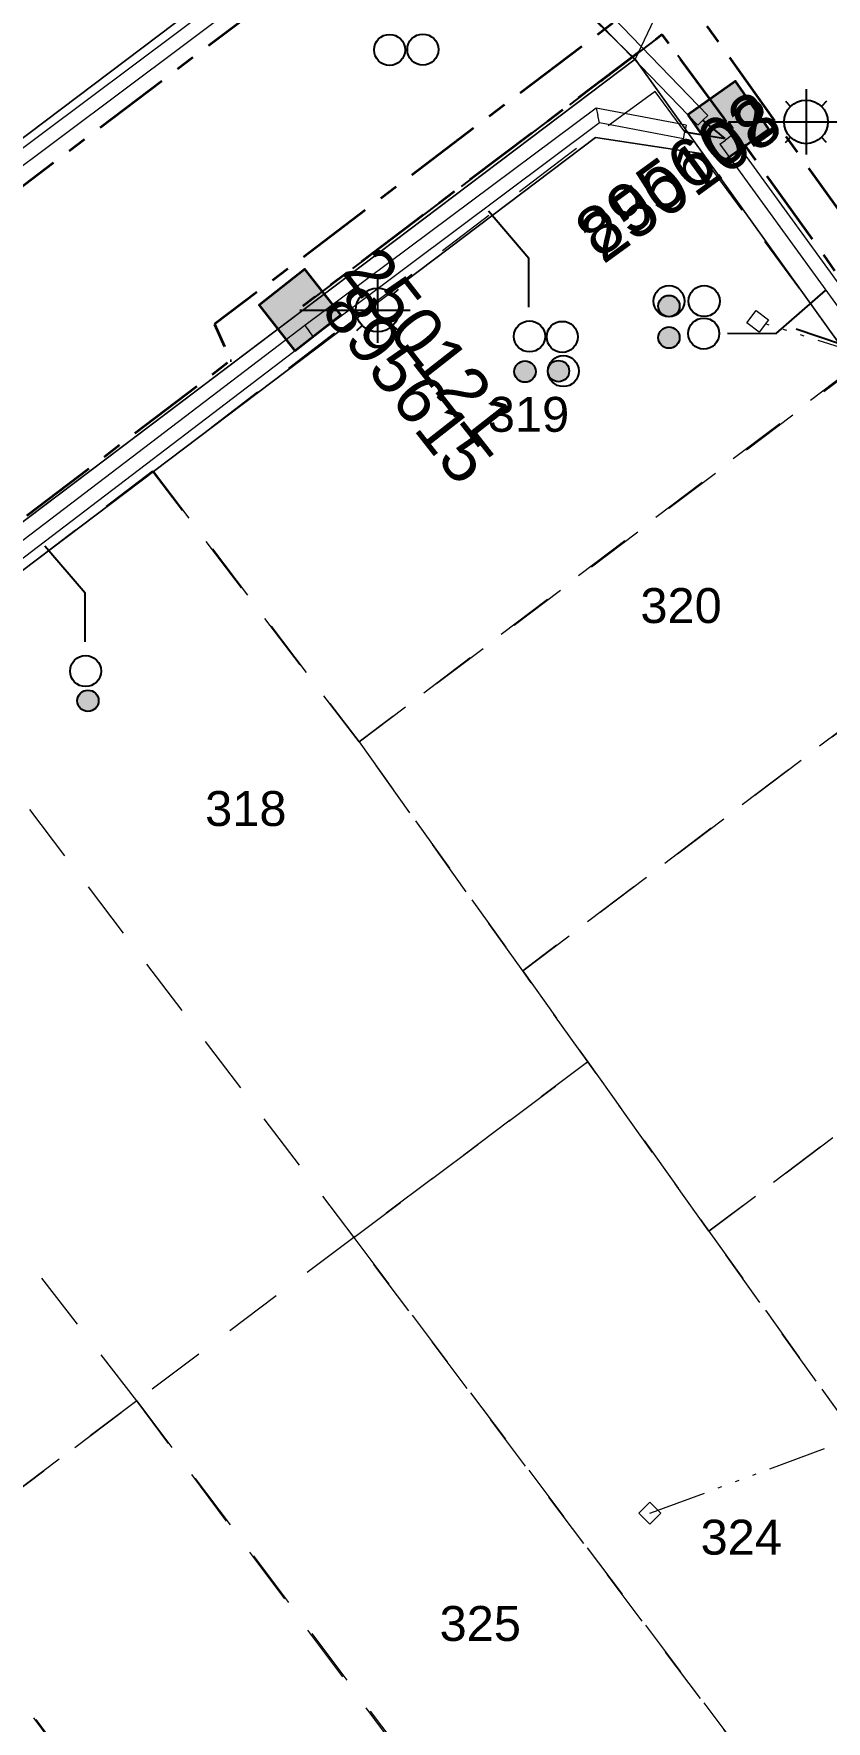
# Model space of a CAD drawing. Header units: metres. Extents: x 308278 to 310511, y 6271134 to 6272874.
# Drawn here: x 309176.2 to 309217.1, y 6272390.4 to 6272477.3 of the extents above; entities that cross this region are included whole.
import ezdxf
from ezdxf.enums import TextEntityAlignment as Align

# ---------------------------------------------------------------- set-up
doc = ezdxf.new("R2010")
doc.units = ezdxf.units.M
doc.set_wipeout_variables(frame=1)
for name, pattern in [('Cable Exist UG', [7, 4, -1, 1, -1]), ('Dash', [5, 3, -2]), ('DOT', [6.35, 0, -6.35]), ('PHANTOMX2', [6.6, 3, -0.75, 0.2, -0.75, 0.2, -0.75, 0.2, -0.75])]:
    doc.linetypes.add(name, pattern=pattern)
doc.layers.get('0').update_dxf_attribs({"color": 6})
for name, color, linetype, lineweight in [('_User Miscellaneous1', 30, 'Continuous', 13), ('_User_LV_Exist', 5, 'Continuous', 35), ('_User_SL_Exist', 4, 'Continuous', 35), ('Cadastre Developer_SP_EXT', 98, 'Continuous', 15), ('Cadastre Land Parcels_SP_EXT', 118, 'Continuous', 15), ('Cadastre Roads_SP_EXT', 218, 'Continuous', 15), ('Mains_LV_SL_EXT', 135, 'Continuous', 25), ('Services_SP_EXT', 42, 'PHANTOMX2', 20)]:
    doc.layers.add(name, color=color, linetype=linetype, lineweight=lineweight)
for name, color, linetype in [('Duct_SP_EXT', 30, 'Continuous'), ('Equip_SP_SL_EXT', 7, 'Continuous'), ('SupportsUG_SP_LV_SL_EXT', 7, 'Continuous'), ('Trench_SP_EXT', 7, 'Continuous')]:
    doc.layers.add(name, color=color, linetype=linetype)
doc.styles.add('COLUMN_LABEL', font='arial.ttf', dxfattribs={"height": 2})
doc.styles.add('iecARIAL', font='arial.ttf', dxfattribs={"height": 2})
doc.styles.add('POLE_LABEL', font='arial.ttf', dxfattribs={"height": 2})
doc.styles.add('SL_LABEL', font='arial.ttf', dxfattribs={"height": 2})
doc.styles.get("Standard").update_dxf_attribs({"font": 'arial.ttf'})

# ---------------------------------------------------------------- blocks, each defined once
blk = doc.blocks.new('COLUMN_EXT')
blk.add_hatch(color=256).paths.add_polyline_path([(1.5, -1.5), (1.5, 1.5), (-1.5, 1.5), (-1.5, -1.5)])
blk.add_lwpolyline([(1.5, 1.5), (-1.5, 1.5), (-1.5, -1.5), (1.5, -1.5)], close=True)
at = {"flags": 9}
for tag, p in [('SUBURB', (-1.813, 1.8)), ('NOTES', (-1.813, 2)), ('STREETNAME', (-1.813, 1.6)), ('LOCATION', (-1.813, 1.4)), ('LEGEND', (-1.813, 1.2)), ('USAGE', (-1.813, 1)), ('STATE', (-1.813, 0.8)), ('COLUMN_TYPE', (-1.813, 0.4)), ('OWNED_BY', (-1.813, 0.6))]:
    blk.add_attdef(tag, text='', height=0.2, rotation=180, dxfattribs=at).set_placement(p, align=Align.MIDDLE_LEFT)
at = {"flags": 1}
blk.add_attdef('Z', (-1.813, 2.351), '', height=0.2, rotation=180, dxfattribs=at)
at = {"flags": 9}
for tag, style, p in [('STRUCTURE_PLANT_NUMBER', 'POLE_LABEL', (-1.813, -0.031)), ('STREET_CODE', 'COLUMN_LABEL', (-1.813, 0.2))]:
    blk.add_attdef(tag, text='', height=0.2, rotation=180, dxfattribs=dict(at, style=style)).set_placement(p, align=Align.MIDDLE_LEFT)
at = {"style": 'COLUMN_LABEL', "width": 0.9, "flags": 8}
blk.add_attdef('ASSET_NUM', text='', height=2, rotation=270, dxfattribs=at).set_placement((2, -4), align=Align.MIDDLE_LEFT)
blk = doc.blocks.new('DUCT_EXT')
blk.add_circle((0, 0.8), 0.8)
at = {"flags": 1}
blk.add_attdef('Z', (0, 0), '', height=0.2, dxfattribs=at)
at = {"flags": 9}
for tag, p in [('DUCT_CODE', (0, 0)), ('XSECT_TYPE', (0, -0.2)), ('STATE', (0, -0.6)), ('FB_REFERENCE', (0, -0.4)), ('NOTES', (0, -0.8))]:
    blk.add_attdef(tag, text='', height=0.2, dxfattribs=at).set_placement(p, align=Align.MIDDLE_LEFT)
blk = doc.blocks.new('*U479')
at = {"transparency": 33554687, "flags": 9}
for tag, p in [('LRATECODE', (-7.4, 0)), ('LOUTREACHVOCAB', (-7.2, 0)), ('LOUTREACH', (-7, 0)), ('LANTNUMBER', (-6.6, 0)), ('LNEW', (-6.4, 0)), ('LMASTVOCAB', (-6.2, 0)), ('LMAST', (-6, 0)), ('LLAMPVOCAB', (-5.8, 0)), ('LLAMP', (-5.6, 0)), ('LEXIST', (-5.4, 0)), ('LCHARGE3PERCENT', (-5.2, 0)), ('LCHARGE3', (-5, 0)), ('LCHARGE2PERCENT', (-4.8, 0)), ('LCHARGE2', (-4.6, 0)), ('LCHARGE1PERCENT', (-4.4, 0)), ('LCHARGE1', (-4.2, 0)), ('LCATEGORY', (-4, 0)), ('LBRACKETVOCAB', (-3.8, 0)), ('LBRACKET', (-3.6, 0)), ('LKINGHEIGHT', (-3.4, 0)), ('CREPLACE', (-3.2, 0)), ('CREMOVE', (-3, 0)), ('CNUMBER', (-2.8, 0)), ('CNEW', (-2.6, 0)), ('CEXIST', (-2.4, 0)), ('USAGE', (-2.2, 0)), ('STATE', (-2, 0)), ('OWNED_BY', (-1.8, 0)), ('ORIENTATION', (-1.6, 0)), ('OPERATING_VOLTAGE', (-1.4, 0)), ('NO_PHASES', (-1.2, 0)), ('LANTERN_TYPE', (-1, 0)), ('LANTERN_PURPOSE', (-0.8, 0)), ('CONTROL_TYPE', (-0.6, 0)), ('CONSTRUCTED_VOLTAGE', (-0.4, 0))]:
    blk.add_attdef(tag, text='', height=0.001, rotation=270, dxfattribs=at).set_placement(p, align=Align.MIDDLE_LEFT)
at = {"transparency": 33554687, "style": 'SL_LABEL', "flags": 9}
blk.add_attdef('STREET_CODE', text='', height=0.001, rotation=270, dxfattribs=at).set_placement((0.001, 0), align=Align.MIDDLE_LEFT)
at = {"transparency": 33554687, "flags": 1}
blk.add_attdef('Z', (0, 0), '', height=0.001, rotation=270, dxfattribs=at)
at = {"transparency": 33554687, "width": 0.9}
blk.add_attdef('LNUMBER', text='', height=1, dxfattribs=at).set_placement((7, -1), align=Align.MIDDLE_LEFT)
at = {"transparency": 33554687, "flags": 9}
for tag, p in [('LREMOVE', (0, -7.6)), ('LREPLACE', (0, -7.8)), ('LTYPE', (0, -8)), ('LTYPEVOCAB', (0, -8.2)), ('LEGEND', (0, -8.4)), ('SUBURB', (0, -8.6)), ('STREETNAME', (0, -8.8)), ('LOCATION', (0, -9)), ('NOTES', (0, -9.2)), ('MAINTAINED_BY', (0, -9.863))]:
    blk.add_attdef(tag, text='', height=0.001, dxfattribs=at).set_placement(p, align=Align.MIDDLE_LEFT)
blk.add_attdef('OPERATED_BY', (0, -9.607), '', height=0.001, dxfattribs=at)
at = {"linetype": 'DOT', "transparency": 33554687}
blk.add_wipeout([(5.688, 0), (5.061, -1.061), (4, -1.688), (2.939, -1.061), (2.313, 0), (2.939, 1.061), (4, 1.687), (5.061, 1.061)], dxfattribs=at)
at = {"transparency": 33554687}
for p, q in [((2.939, 1.061), (3.205, 0.795)), ((4, 1.687), (4, 0)), ((5.061, 1.061), (4.795, 0.795)), ((0, 0), (4, 0)), ((2.939, -1.061), (3.205, -0.795)), ((4, 0), (5.688, 0)), ((4, 0), (4, -1.688)), ((5.061, -1.061), (4.795, -0.795))]:
    blk.add_line(p, q, dxfattribs=at)
blk.add_circle((4, 0), 1.125, dxfattribs=at)
blk = doc.blocks.new('CCP_EXT')
at = {"flags": 9}
for tag, p in [('STATE', (0, -1.8)), ('USAGE', (0, -1.2)), ('LEGEND', (0, -1.4)), ('LIFE_SUPPORT', (0, -1.6)), ('NOTES', (0, -2))]:
    blk.add_attdef(tag, text='', height=0.2, dxfattribs=at).set_placement(p, align=Align.MIDDLE_LEFT)
at = {"transparency": 33554687}
blk.add_wipeout([(0, 0.566), (0.566, 0), (0, -0.566), (-0.566, 0)], dxfattribs=at)
blk.add_lwpolyline([(-0.566, 0), (0, 0.566), (0.566, 0), (0, -0.566), (-0.566, 0)])
at = {"flags": 1}
blk.add_attdef('Z', (0, 0), '', height=0.2, dxfattribs=at)
at = {"flags": 9}
for tag, p in [('CCP_TYPE', (0, 0)), ('OPERATING_VOLTAGE', (0, -0.6)), ('ORIENTATION', (0, -0.8)), ('CONSTRUCTED_VOLTAGE', (0, -0.2)), ('NO_PHASES', (0, -0.4)), ('OWNED_BY', (0, -1))]:
    blk.add_attdef(tag, text='', height=0.2, dxfattribs=at).set_placement(p, align=Align.MIDDLE_LEFT)
blk = doc.blocks.new('CABLE_LARGE_EXT')
h = blk.add_hatch(color=256)
edge = h.paths.add_edge_path()
edge.add_arc((0, 0.55), 0.55, 0, 360)
blk.add_circle((0, 0.55), 0.55)
at = {"flags": 1}
blk.add_attdef('Z', (0, 0), '', height=0.2, dxfattribs=at)
at = {"flags": 9}
for tag, p in [('COND_CODE', (0, 0)), ('XSECT_SIZE', (0, -0.6)), ('STATE', (0, -0.4)), ('FB_REFERENCE', (0, -0.2)), ('NOTES', (0, -0.8))]:
    blk.add_attdef(tag, text='', height=0.2, dxfattribs=at).set_placement(p, align=Align.MIDDLE_LEFT)

msp = doc.modelspace()

# ---------------------------------------------------------------- linework, layer by layer
at = {"layer": 'Cadastre Developer_SP_EXT', "linetype": 'Dash'}
for points in [[(309182.361, 6272454.769), (309169.981, 6272445.302), (309192.741, 6272415.276), (309204.798, 6272424.34), (309201.448, 6272429.023), (309193.013, 6272440.816), (309182.361, 6272454.769)], [(309227.117, 6272448.432), (309201.448, 6272429.023), (309204.798, 6272424.34), (309211.047, 6272415.603), (309236.716, 6272435.011), (309227.117, 6272448.432)], [(309158.51, 6272436.686), (309147.331, 6272428.261), (309170.362, 6272398.449), (309181.551, 6272406.863), (309158.51, 6272436.686)], [(309236.716, 6272435.011), (309211.047, 6272415.603), (309219.483, 6272403.808), (309245.153, 6272423.217), (309236.716, 6272435.011)], [(309181.551, 6272406.863), (309170.362, 6272398.449), (309192.955, 6272368.219), (309193.931, 6272368.952), (309197.129, 6272371.358), (309204.145, 6272376.633), (309181.551, 6272406.863)], [(309170.362, 6272398.449), (309157.574, 6272388.834), (309180.179, 6272358.519), (309192.948, 6272368.068), (309170.362, 6272398.449)]]:
    msp.add_lwpolyline(points, close=True, dxfattribs=at)
at = {"layer": 'Cadastre Land Parcels_SP_EXT', "linetype": 'Continuous'}
for points in [[(309192.546, 6272484.694), (309192.86, 6272489.886), (309183.657, 6272498.767), (309156.067, 6272477.933), (309166.069, 6272464.699), (309192.546, 6272484.694)], [(309224.238, 6272384.263), (309227.655, 6272391.879), (309253.543, 6272411.446), (309210.743, 6272471.126), (309205.198, 6272471.958), (309123.399, 6272410.187), (309146.149, 6272380.087), (309168.901, 6272349.988), (309193.816, 6272368.802), (309195.042, 6272367.223), (309199.878, 6272360.832), (309200.654, 6272366.438), (309224.238, 6272384.263)]]:
    msp.add_lwpolyline(points, close=True, dxfattribs=at)
at = {"layer": 'Duct_SP_EXT'}
for points in [[(309201.762, 6272463.213), (309201.761, 6272465.722), (309199.687, 6272468.159)], [(309212.005, 6272461.88), (309214.517, 6272461.865), (309217.059, 6272464.072)], [(309178.886, 6272445.969), (309178.887, 6272448.478), (309176.816, 6272450.911)]]:
    msp.add_lwpolyline(points, dxfattribs=at)
at = {"layer": 'Trench_SP_EXT', "linetype": 'Cable Exist UG'}
msp.add_lwpolyline([(309215.549, 6272462.095), (309219.791, 6272460.66)], dxfattribs=at)

# ---------------------------------------------------------------- block references
at = {"layer": 'Duct_SP_EXT'}
for name, p in [('DUCT_EXT', (309194.586, 6272475.673)), ('DUCT_EXT', (309196.3, 6272475.692)), ('CABLE_LARGE_EXT', (309208.985, 6272461.101))]:
    msp.add_blockref(name, p, dxfattribs=at)
for name, p, rotation in [('DUCT_EXT', (309208.985, 6272462.728), 359.7954007149879), ('DUCT_EXT', (309210.798, 6272462.735), 359.8864624381504), ('CABLE_LARGE_EXT', (309208.985, 6272462.728), 359.7954007149879), ('DUCT_EXT', (309200.996, 6272461.709), 270.4568547504928), ('DUCT_EXT', (309202.684, 6272461.683), 270.4568547504928), ('DUCT_EXT', (309210.778, 6272461.058), 359.9928795277714), ('DUCT_EXT', (309202.742, 6272459.919), 270.4568547504928), ('CABLE_LARGE_EXT', (309202.742, 6272459.919), 270.4568547504928), ('DUCT_EXT', (309178.115, 6272444.464), 270.4568547504928), ('CABLE_LARGE_EXT', (309178.483, 6272442.932), 270.4568547504928)]:
    msp.add_blockref(name, p, dxfattribs=dict(at, rotation=rotation))
at = {"layer": 'SupportsUG_SP_LV_SL_EXT'}
ref = msp.add_blockref('COLUMN_EXT', (309212.051, 6272472.768), dxfattribs=dict(at, rotation=124.963135770025))
ref.add_attrib('ASSET_NUM', '895602', dxfattribs={"layer": '0', "height": 2.5, "rotation": 36.01806, "style": 'COLUMN_LABEL'}).set_placement((309214.051, 6272473.518), align=Align.MIDDLE_RIGHT)
ref = msp.add_blockref('COLUMN_EXT', (309189.964, 6272463.073), dxfattribs=dict(at, rotation=218.076915132219))
ref.add_attrib('ASSET_NUM', '895615', dxfattribs={"layer": '0', "height": 2.5, "rotation": 308.07691, "style": 'COLUMN_LABEL'}).set_placement((309191.964, 6272463.823), align=Align.MIDDLE_LEFT)

# ---------------------------------------------------------------- texts
at = {"layer": 'Cadastre Developer_SP_EXT'}
for s, p in [('320', (309207.511, 6272446.944)), ('318', (309185.076, 6272436.486)), ('324', (309210.615, 6272398.942)), ('325', (309197.162, 6272394.495))]:
    msp.add_text(s, height=1.8, dxfattribs=at).set_placement(p)

# ---------------------------------------------------------------- next in the draw order: block references
at = {"layer": 'Equip_SP_SL_EXT'}
ref = msp.add_blockref('*U479', (309212.051, 6272472.768), dxfattribs=at)
ref.add_attrib('ASSET_NUM', '250108', dxfattribs={"layer": '0', "height": 2.5, "rotation": 36.01806, "style": 'iecARIAL'}).set_placement((309213.551, 6272474.268), align=Align.TOP_RIGHT)
ref = msp.add_blockref('*U479', (309189.964, 6272463.073), dxfattribs=at)
ref.add_attrib('ASSET_NUM', '250121', dxfattribs={"layer": '0', "height": 2.5, "rotation": 308.07691, "style": 'iecARIAL'}).set_placement((309191.464, 6272464.573), align=Align.BOTTOM_LEFT)
at = {"layer": 'Services_SP_EXT', "rotation": 7.538736287673961}
msp.add_blockref('CCP_EXT', (309213.558, 6272462.486), dxfattribs=at)
at = {"layer": 'Services_SP_EXT'}
msp.add_blockref('CCP_EXT', (309208.002, 6272401.074), dxfattribs=at)

# ---------------------------------------------------------------- next in the draw order: linework, layer by layer
at = {"layer": '_User Miscellaneous1'}
for p, q in [((309195.187, 6272489.454), (309210.992, 6272473.099)), ((309194.669, 6272488.953), (309210.474, 6272472.598)), ((309147.879, 6272450.663), (309193.309, 6272484.61)), ((309148.31, 6272450.086), (309194.017, 6272484.241)), ((309205.23, 6272473.478), (309190.224, 6272462.269)), ((309209.864, 6272472.603), (309205.23, 6272473.478)), ((309205.23, 6272473.478), (309205.319, 6272473.095)), ((309205.407, 6272472.711), (309190.655, 6272461.692)), ((309205.407, 6272472.711), (309205.319, 6272473.095)), ((309209.731, 6272471.895), (309205.407, 6272472.711)), ((309209.864, 6272472.603), (309209.797, 6272472.249)), ((309210.474, 6272472.598), (309210.733, 6272472.849)), ((309210.992, 6272473.099), (309210.733, 6272472.849)), ((309209.731, 6272471.895), (309209.797, 6272472.249)), ((309211.613, 6272471.619), (309211.905, 6272471.831)), ((309212.196, 6272472.042), (309211.905, 6272471.831)), ((309212.196, 6272472.042), (309227.135, 6272451.446)), ((309211.613, 6272471.619), (309226.553, 6272451.022)), ((309190.222, 6272462.267), (309159.673, 6272439.009)), ((309190.222, 6272462.267), (309190.44, 6272461.981)), ((309190.224, 6272462.269), (309190.44, 6272461.981)), ((309190.658, 6272461.694), (309160.127, 6272438.45)), ((309190.655, 6272461.692), (309190.44, 6272461.981)), ((309190.658, 6272461.694), (309190.44, 6272461.981))]:
    msp.add_line(p, q, dxfattribs=at)
at = {"layer": '_User_LV_Exist', "linetype": 'Cable Exist UG', "flags": 128}
for points in [[(309092.123, 6272529.149), (309094.029, 6272529.36), (309099.018, 6272522.787), (309099.018, 6272522.787), (309108.464, 6272530.033), (309107.609, 6272537.168), (309107.472, 6272538.482), (309110.797, 6272537.36), (309110.797, 6272537.36), (309121.888, 6272532.717), (309127.544, 6272530.513), (309129.104, 6272532.081), (309153.624, 6272522.087), (309153.736, 6272519.895), (309154.704, 6272519.501), (309154.704, 6272519.501), (309173.909, 6272511.673), (309174.899, 6272513.442), (309174.899, 6272513.442), (309178.442, 6272511.963), (309189.48, 6272501.444), (309189.591, 6272501.338), (309189.591, 6272501.338), (309195.408, 6272495.698), (309194.774, 6272483.883), (309194.774, 6272483.883), (309167.287, 6272463.11), (309153.511, 6272452.708), (309145.282, 6272446.586), (309145.402, 6272444.171), (309143.788, 6272442.913), (309140.998, 6272443.237)], [(309228.606, 6272449.651), (309229.222, 6272452.223), (309229.222, 6272452.223), (309208.109, 6272481.664), (309187.31, 6272500.478), (309185.225, 6272500.177)], [(309185.042, 6272500.185), (309187.008, 6272498.245), (309187.008, 6272498.245), (309207.252, 6272479.417), (309207.711, 6272479.08), (309185.557, 6272462.341), (309186.397, 6272460.468), (309186.397, 6272460.468), (309157.484, 6272438.456)]]:
    msp.add_lwpolyline(points, dxfattribs=at)
at = {"layer": '_User_SL_Exist', "linetype": 'Cable Exist UG', "flags": 128}
for points in [[(309211.95, 6272472.776), (309211.82, 6272472.982), (309211.82, 6272472.982), (309208.642, 6272477.266), (309190.114, 6272463.276)], [(309228.606, 6272449.651), (309212.051, 6272472.768)]]:
    msp.add_lwpolyline(points, dxfattribs=at)
at = {"layer": 'Cadastre Developer_SP_EXT', "linetype": 'Dash'}
for points in [[(309208.269, 6272474.335), (309203.67, 6272470.984), (309182.423, 6272454.744), (309193.013, 6272440.816), (309218.664, 6272460.153), (309208.269, 6272474.335)], [(309218.682, 6272460.225), (309193.013, 6272440.816), (309201.448, 6272429.023), (309227.117, 6272448.432), (309218.682, 6272460.225)], [(309211.047, 6272415.603), (309204.798, 6272424.34), (309192.741, 6272415.276), (309216.632, 6272383.532), (309218.752, 6272380.285), (309224.238, 6272384.263), (309227.655, 6272391.879), (309219.483, 6272403.808), (309211.047, 6272415.603)], [(309192.741, 6272415.276), (309181.551, 6272406.863), (309204.241, 6272376.717), (309205.443, 6272375.119), (309216.632, 6272383.532), (309192.741, 6272415.276)]]:
    msp.add_lwpolyline(points, close=True, dxfattribs=at)
at = {"layer": 'Cadastre Roads_SP_EXT', "linetype": 'Continuous'}
for points in [[(309261.066, 6272417.086), (309269.703, 6272423.56), (309217.129, 6272496.841), (309207.248, 6272476.001), (309253.543, 6272411.446), (309261.066, 6272417.086)], [(309207.248, 6272476.001), (309192.86, 6272489.886), (309192.546, 6272484.694), (309166.069, 6272464.699), (309152.302, 6272454.303), (309140.334, 6272445.266), (309126.501, 6272434.818), (309113.016, 6272424.635), (309110.623, 6272422.827), (309108.23, 6272421.021), (309094.666, 6272410.778), (309081.102, 6272400.534), (309078.709, 6272398.727), (309076.316, 6272396.919), (309063.949, 6272387.58), (309040.544, 6272369.906), (309047.147, 6272355.094), (309207.248, 6272476.001)], [(309207.248, 6272476.001), (309050.052, 6272357.288), (309051.255, 6272355.668), (309077.124, 6272375.218), (309088.294, 6272383.658), (309099.464, 6272392.099), (309112.229, 6272401.746), (309123.399, 6272410.187), (309205.198, 6272471.958), (309210.743, 6272471.126), (309207.248, 6272476.001)]]:
    msp.add_lwpolyline(points, close=True, dxfattribs=at)
at = {"layer": 'Mains_LV_SL_EXT', "linetype": 'Cable Exist UG'}
for points in [[(309211.95, 6272472.776), (309211.82, 6272472.982), (309211.82, 6272472.982), (309208.642, 6272477.266), (309190.114, 6272463.276)], [(309228.606, 6272449.651), (309212.051, 6272472.768)]]:
    msp.add_lwpolyline(points, dxfattribs=at)
at = {"layer": 'Services_SP_EXT'}
for points in [[(309228.606, 6272449.651), (309225.843, 6272451.792), (309225.843, 6272451.792), (309219.537, 6272460.597), (309213.558, 6272462.486)], [(309208.002, 6272401.074), (309245.604, 6272414.988)]]:
    msp.add_lwpolyline(points, dxfattribs=at)
at = {"layer": 'Trench_SP_EXT', "linetype": 'Cable Exist UG'}
for points in [[(309211.883, 6272471.907), (309210.733, 6272472.849)], [(309209.797, 6272472.249), (309211.883, 6272471.907)]]:
    msp.add_lwpolyline(points, dxfattribs=at)

# ---------------------------------------------------------------- next in the draw order: block references
at = {"layer": '_User_SL_Exist'}
ref = msp.add_blockref('COLUMN_EXT', (309212.051, 6272472.768), dxfattribs=dict(at, rotation=124.963135770025))
ref.add_attrib('ASSET_NUM', '895602', dxfattribs={"layer": '0', "height": 2.5, "rotation": 36.01806, "style": 'COLUMN_LABEL'}).set_placement((309214.051, 6272473.518), align=Align.MIDDLE_RIGHT)
ref = msp.add_blockref('COLUMN_EXT', (309189.964, 6272463.073), dxfattribs=dict(at, rotation=218.076915132219))
ref.add_attrib('ASSET_NUM', '895615', dxfattribs={"layer": '0', "height": 2.5, "rotation": 308.07691, "style": 'COLUMN_LABEL'}).set_placement((309191.964, 6272463.823), align=Align.MIDDLE_LEFT)
at = {"layer": 'Duct_SP_EXT', "rotation": 270.4568547504928}
msp.add_blockref('CABLE_LARGE_EXT', (309201.015, 6272459.894), dxfattribs=at)

# ---------------------------------------------------------------- next in the draw order: texts
at = {"layer": 'Cadastre Developer_SP_EXT'}
msp.add_text('319', height=1.8, dxfattribs=at).set_placement((309199.648, 6272456.798))

doc.saveas('drawing.dxf')
